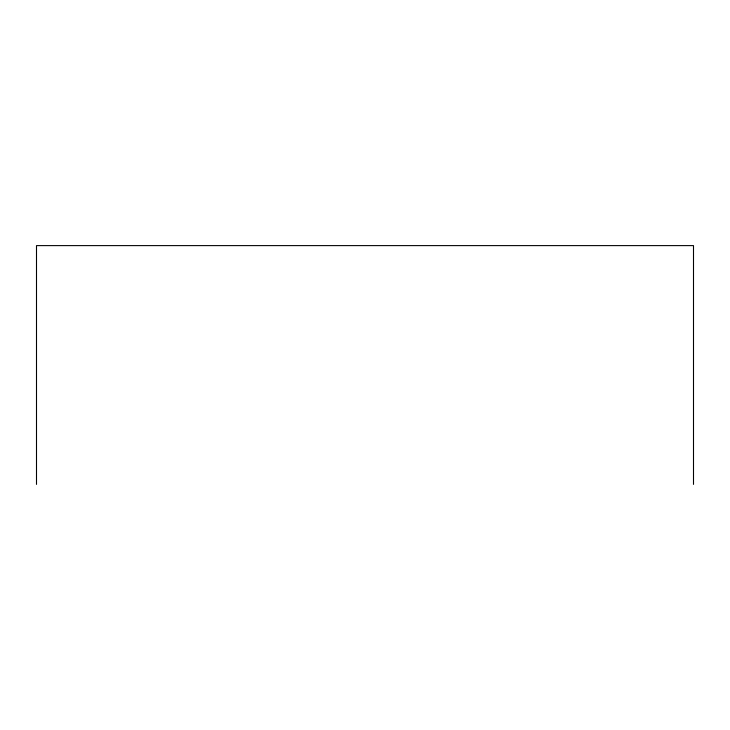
<?xml version="1.0" encoding="UTF-8"?>
<svg xmlns="http://www.w3.org/2000/svg" width="730" height="730" viewBox="0 0 730 730"><rect width="100%" height="100%" fill="white"/><g stroke="black" fill="none" stroke-linecap="round" stroke-linejoin="round"><path stroke-width="1.09" d="M693.5 484.392L693.5 245.609L36.5 245.609L36.5 484.392"/></g></svg>
